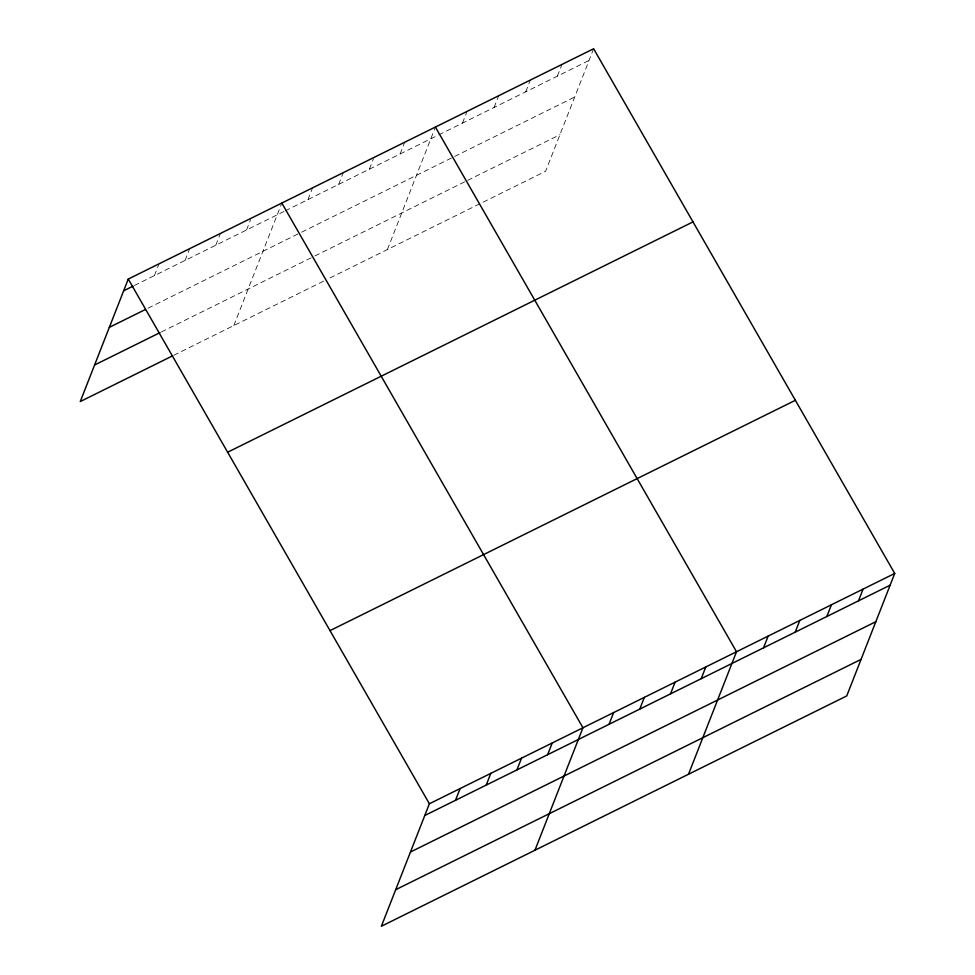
<?xml version="1.0" encoding="UTF-8"?>
<svg xmlns="http://www.w3.org/2000/svg" width="975" height="975" viewBox="0 0 975 975"><rect width="100%" height="100%" fill="white"/><g stroke="black" fill="none" stroke-linecap="round" stroke-linejoin="round"><path stroke-width="0.73" stroke-dasharray="4.88 3.66" d="M154.379 275.596L158.974 263.872M185.092 260.398L189.686 248.674M215.816 245.2L220.411 233.464M246.529 229.99L250.612 219.57M233.829 325.553L281.836 203.068M307.954 199.595L312.548 187.87M338.666 184.385L343.261 172.66M369.379 169.187L373.462 158.767M400.091 153.989L404.686 142.265M387.404 249.539L434.887 128.359M462.455 123.13L467.049 111.394M494.093 107.457L498.688 95.733M525.744 91.796L530.339 80.072M557.383 76.135L561.978 64.411M593.629 48.75L545.622 171.234L327.308 279.277M134.355 285.517L283.92 211.49M285.248 210.832L437.397 135.525M438.713 134.867L589.034 60.474M148.066 308.185L300.3 232.83M301.641 232.172L453.399 157.06M454.716 156.414L574.702 97.025M161.363 331.963L313.597 256.608M314.925 255.95L465.014 181.667M467.647 180.363L559.955 134.684M173.745 355.29L325.979 279.947"/><path stroke-width="1.46" d="M894.733 573.446L429.378 803.766L381.371 926.25L846.739 695.931L894.733 573.446L593.629 48.75L128.261 279.069L80.267 401.554L172.404 355.948M455.496 800.292L460.09 788.568M486.208 785.094L490.803 773.37M516.921 769.897L521.515 758.172M547.633 754.687L552.228 742.962M534.946 850.249L582.94 727.764L281.836 203.068M609.058 724.291L613.653 712.567M639.771 709.093L644.365 697.357M670.483 693.883L675.09 682.159M701.208 678.685L705.803 666.961M688.508 774.235L736.515 651.751L435.398 127.055M763.559 647.827L768.154 636.09M795.21 632.153L799.805 620.429M826.849 616.492L831.443 604.768M858.5 600.832L863.094 589.107M123.667 290.806L133.014 286.175M109.346 327.344L145.397 309.502M94.587 365.003L160.022 332.621M227.626 452.229L692.993 221.898M330.013 630.618L795.368 400.298M424.783 815.502L890.138 585.171M410.451 852.04L875.818 621.721M395.704 889.7L861.059 659.38M128.261 279.069L429.378 803.766"/></g></svg>
